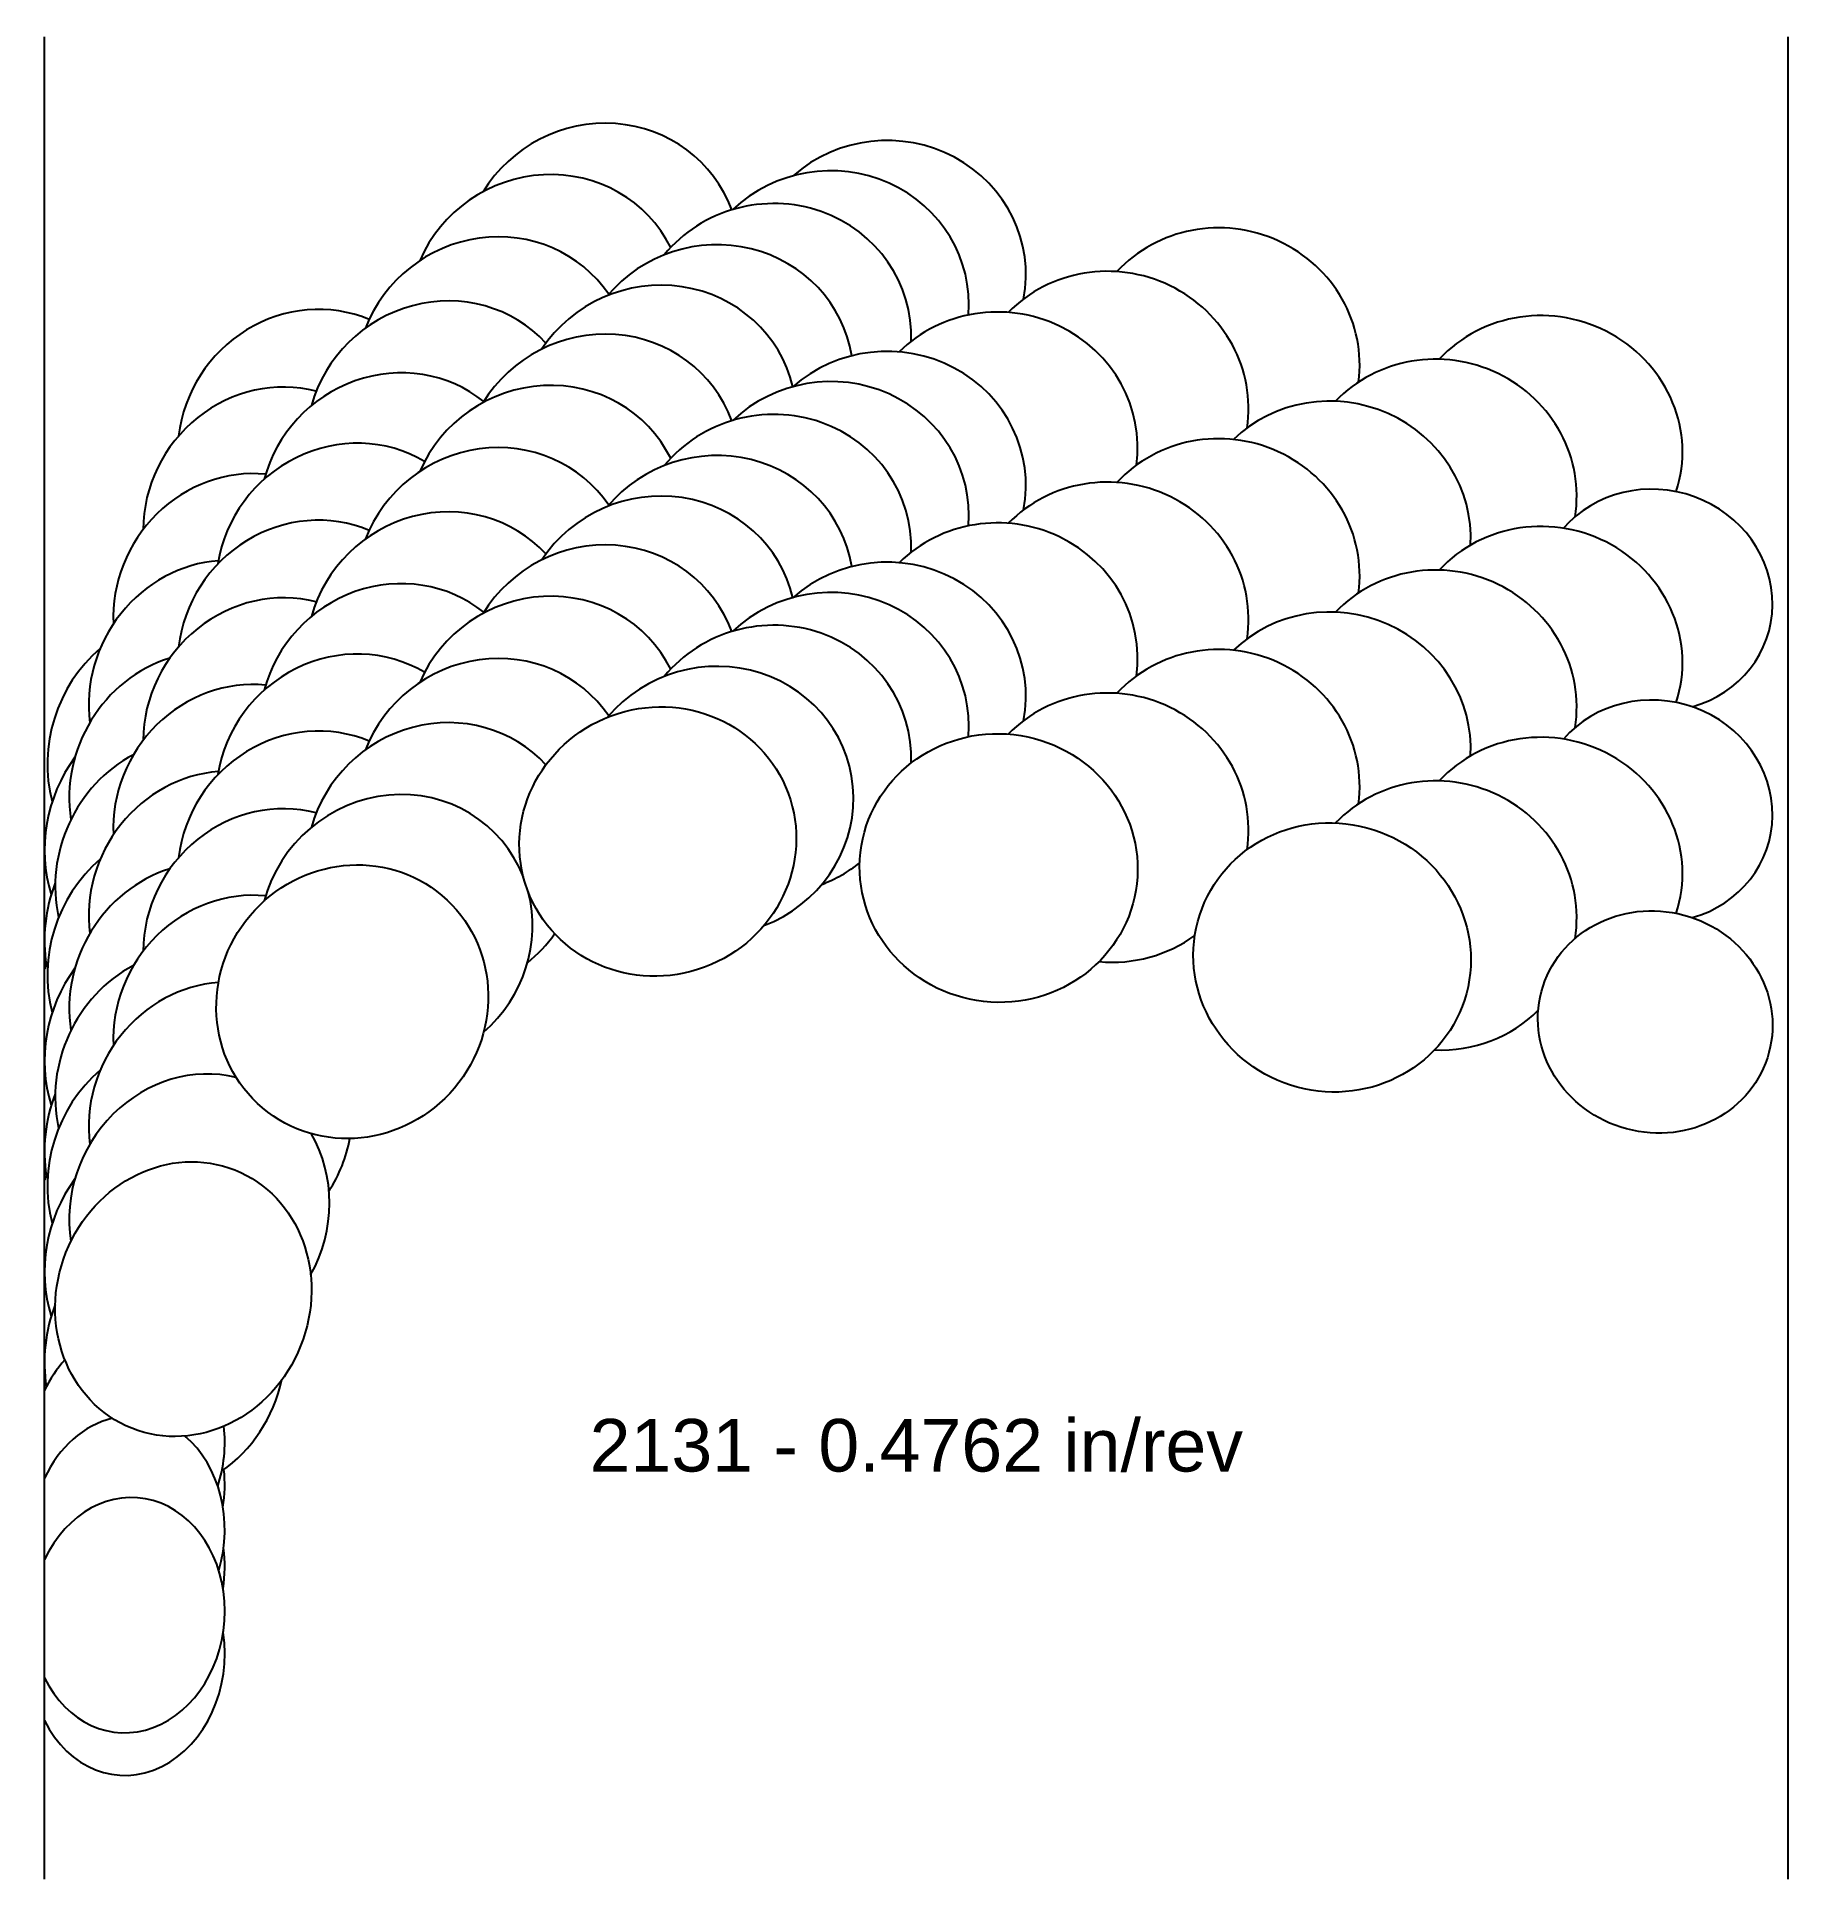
# Model space of a CAD drawing. Header units: inches. Extents: x -3.95 to 0, y -2.42 to 1.74.
import ezdxf
from ezdxf.enums import TextEntityAlignment as Align

# ---------------------------------------------------------------- set-up
doc = ezdxf.new("R2010")
doc.units = ezdxf.units.IN
doc.header["$MEASUREMENT"] = 0
for name, color, linetype, true_color in [('Blade_1', 30, 'Continuous', 0xff7f00), ('Blade_2', 7, 'Continuous', 0xcccc00), ('Blade_3', 7, 'Continuous', 0x00cc00), ('Blade_4', 7, 'Continuous', 0x00cccc), ('Blade_5', 7, 'Continuous', 0x0066cc), ('Blade_6', 190, 'Continuous', 0x7f00ff)]:
    doc.layers.add(name, color=color, linetype=linetype, true_color=true_color)
doc.layers.add('Gage_Line', color=7, linetype='Continuous')
doc.styles.get("Standard").update_dxf_attribs({"font": 'arial.ttf'})

msp = doc.modelspace()

# ---------------------------------------------------------------- linework, layer by layer
at = {"layer": 'Blade_1'}
for centre, major_axis, ratio, start_param, end_param in [((-2.552608, 0.875984), (0.294459, 0.109041), 0.96429491, 6.16344178, 8.50403564), ((-1.782905, 0.816092), (0.312013, -0.035272), 0.96580132, 6.25926667, 8.7608958), ((-1.029903, 0.614199), (0.303301, -0.081269), 0.96592584, 6.48487882, 8.89842519), ((-3.24261, 0.514133), (0.202573, 0.239917), 0.96201135, 6.44280407, 8.41677406), ((-2.552608, 0.399784), (0.294459, 0.109041), 0.96429491, 6.16344178, 8.50403564), ((-0.300201, 0.468399), (0.256936, -0.068846), 0.93969264, 5.28037065, 8.9975023), ((-1.782905, 0.339892), (0.312013, -0.035272), 0.96580132, 6.25926667, 8.7608958), ((-1.029903, 0.137999), (0.303301, -0.081269), 0.96592584, 6.48487882, 8.89842519), ((-3.24261, 0.037933), (0.202573, 0.239917), 0.96201135, 6.44280407, 8.41677406), ((-0.300201, -0.007801), (0.256936, -0.068846), 0.93969264, 5.28037065, 8.9975023), ((-3.624111, -0.157536), (0.116229, 0.291697), 0.90835598, 0.81304649, 2.21459547), ((-3.624111, -0.633736), (0.116229, 0.291697), 0.90835598, 7.09623179, 8.49778078), ((-3.748811, -0.871261), (0.023183, 0.264988), 0.81915209, 7.42127736, 7.43345656), ((-3.748811, -1.347461), (0.023183, 0.264988), 0.81915209, 1.13809205, 1.15027125), ((-3.748811, -1.823661), (0.023183, 0.264988), 0.81915209, 2.20412308, 7.43345656)]:
    msp.add_ellipse(centre, major_axis=major_axis, ratio=ratio, start_param=start_param, end_param=end_param, dxfattribs=at)
for centre, major_axis, ratio in [((-2.552608, -0.076416), (0.294459, 0.109041), 0.96429491), ((-1.782905, -0.136308), (0.312013, -0.035272), 0.96580132), ((-1.029903, -0.338201), (0.303301, -0.081269), 0.96592584), ((-3.24261, -0.438267), (0.202573, 0.239917), 0.96201135), ((-0.300201, -0.484001), (0.256936, -0.068846), 0.93969264), ((-3.624111, -1.109936), (0.116229, 0.291697), 0.90835598)]:
    msp.add_ellipse(centre, major_axis=major_axis, ratio=ratio, dxfattribs=at)
at = {"layer": 'Blade_2'}
for centre, major_axis, ratio, start_param, end_param in [((-2.424007, 0.968024), (0.30384, 0.079231), 0.9646284, 6.19349754, 8.48990002), ((-3.143609, 0.674073), (0.221559, 0.222503), 0.96238125, 6.3873209, 8.39594065), ((-2.424007, 0.491824), (0.30384, 0.079231), 0.9646284, 6.19349754, 8.48990002), ((-3.143609, 0.197873), (0.221559, 0.222503), 0.96238125, 6.3873209, 8.39594065), ((-3.587911, 0.041123), (0.130549, 0.285575), 0.92207078, 6.97231944, 8.47494594), ((-2.424007, 0.015624), (0.30384, 0.079231), 0.9646284, 4.82768066, 8.48990002), ((-3.143609, -0.278327), (0.221559, 0.222503), 0.96238125, 5.88259733, 8.39594065), ((-3.587911, -0.435077), (0.130549, 0.285575), 0.92207078, 6.97231944, 8.47494594), ((-3.143609, -0.278327), (0.221559, 0.222503), 0.96238125, 4.640045, 5.76464907), ((-3.748811, -0.687109), (0.023183, 0.264988), 0.81915209, 1.14935981, 1.15027125), ((-3.587911, -0.911277), (0.130549, 0.285575), 0.92207078, 6.45660264, 8.47494594), ((-3.587911, -0.911277), (0.130549, 0.285575), 0.92207078, 4.62787602, 5.71173854), ((-3.748811, -1.163309), (0.023183, 0.264988), 0.81915209, 1.14935981, 1.15027125), ((-3.748811, -1.639509), (0.023183, 0.264988), 0.81915209, 0.26974881, 1.15027125), ((-3.748811, -1.639509), (0.023183, 0.264988), 0.81915209, 4.46463862, 5.76172539)]:
    msp.add_ellipse(centre, major_axis=major_axis, ratio=ratio, start_param=start_param, end_param=end_param, dxfattribs=at)
at = {"layer": 'Blade_3'}
for centre, major_axis, ratio, start_param, end_param in [((-2.294107, 1.061205), (0.309311, 0.05406), 0.96493912, 6.07751962, 8.57912714), ((-1.531905, 0.90743), (0.303301, -0.081269), 0.96592584, 6.38900828, 8.92763366), ((-3.036909, 0.837227), (0.239299, 0.203303), 0.96276015, 6.32162769, 8.46854449), ((-0.790802, 0.708929), (0.303301, -0.081269), 0.96592584, 6.38202923, 8.93731615), ((-2.294107, 0.585005), (0.309311, 0.05406), 0.96493912, 6.07751962, 8.57912714), ((-1.531905, 0.43123), (0.303301, -0.081269), 0.96592584, 6.38900828, 8.92763366), ((-3.036909, 0.361027), (0.239299, 0.203303), 0.96276015, 6.32162769, 8.46854449), ((-3.540011, 0.248796), (0.143923, 0.279074), 0.93469804, 6.80324762, 8.48781914), ((-0.790802, 0.232729), (0.303301, -0.081269), 0.96592584, 6.38202923, 8.93731615), ((-2.294107, 0.108805), (0.309311, 0.05406), 0.96493912, 6.07751962, 8.57912714), ((-1.531905, -0.04497), (0.303301, -0.081269), 0.96592584, 6.38900828, 8.92763366), ((-3.036909, -0.115173), (0.239299, 0.203303), 0.96276015, 6.32162769, 8.46854449), ((-0.790802, -0.243471), (0.303301, -0.081269), 0.96592584, 6.38202923, 8.93731615), ((-3.540011, -0.227404), (0.143923, 0.279074), 0.93469804, 6.80324762, 8.48781914), ((-2.294107, 0.108805), (0.309311, 0.05406), 0.96493912, 4.91034305, 5.22632935), ((-3.036909, -0.115173), (0.239299, 0.203303), 0.96276015, 4.68824741, 4.97610618), ((-1.531905, -0.04497), (0.303301, -0.081269), 0.96592584, 4.88861296, 5.6257317), ((-3.748811, -0.48963), (0.023183, 0.264988), 0.81915209, 7.36721087, 7.43345656), ((-3.540011, -0.703604), (0.143923, 0.279074), 0.93469804, 6.80324762, 8.48781914), ((-0.790802, -0.243471), (0.303301, -0.081269), 0.96592584, 4.94044608, 5.77322227), ((-3.540011, -0.703604), (0.143923, 0.279074), 0.93469804, 4.61083822, 5.02008664), ((-3.748811, -0.96583), (0.023183, 0.264988), 0.81915209, 7.36721087, 7.43345656), ((-3.748811, -1.44203), (0.023183, 0.264988), 0.81915209, 7.10194085, 7.43345656), ((-3.748811, -1.44203), (0.023183, 0.264988), 0.81915209, 10.72092904, 11.23720497)]:
    msp.add_ellipse(centre, major_axis=major_axis, ratio=ratio, start_param=start_param, end_param=end_param, dxfattribs=at)
at = {"layer": 'Blade_4'}
for centre, major_axis, ratio, start_param, end_param in [((-2.164107, 1.135385), (0.312334, 0.032303), 0.96522033, 6.10158358, 8.52703333), ((-2.923309, 0.983167), (0.255752, 0.182173), 0.96315609, 6.26002598, 8.45505149), ((-2.164107, 0.659185), (0.312334, 0.032303), 0.96522033, 6.10158358, 8.52703333), ((-2.923309, 0.506967), (0.255752, 0.182173), 0.96315609, 6.26002598, 8.45505149), ((-3.48091, 0.444643), (0.156345, 0.272309), 0.94625466, 6.6862564, 8.4460642), ((-2.164107, 0.182985), (0.312334, 0.032303), 0.96522033, 6.10158358, 8.52703333), ((-2.923309, 0.030767), (0.255752, 0.182173), 0.96315609, 6.26002598, 8.45505149), ((-3.48091, -0.031557), (0.156345, 0.272309), 0.94625466, 6.6862564, 8.4460642), ((-3.665111, -0.280163), (0.069152, 0.306291), 0.86094369, 1.40110013, 2.00694613), ((-3.48091, -0.507757), (0.156345, 0.272309), 0.94625466, 6.6862564, 8.4460642), ((-3.665111, -0.756363), (0.069152, 0.306291), 0.86094369, 1.40110013, 2.00694613), ((-3.665111, -1.232563), (0.069152, 0.306291), 0.86094369, 1.40110013, 2.00694613), ((-3.665111, -1.232563), (0.069152, 0.306291), 0.86094369, 3.88661468, 4.71390693), ((-3.748811, -1.919966), (0.023183, 0.264988), 0.81915209, 2.20412308, 5.00116027)]:
    msp.add_ellipse(centre, major_axis=major_axis, ratio=ratio, start_param=start_param, end_param=end_param, dxfattribs=at)
at = {"layer": 'Blade_5'}
for centre, major_axis, ratio, start_param, end_param in [((-2.035306, 1.203705), (0.313837, 0.010119), 0.96545974, 6.06782481, 8.56213122), ((-2.804108, 1.124521), (0.270603, 0.159279), 0.96354931, 6.21387809, 8.50497845), ((-1.280904, 1.005573), (0.303301, -0.081269), 0.96592584, 6.40711849, 8.95466003), ((-0.551702, 0.810173), (0.303301, -0.081269), 0.95630477, 6.23108337, 8.95988908), ((-2.035306, 0.727505), (0.313837, 0.010119), 0.96545974, 6.06782481, 8.56576247), ((-3.41131, 0.640663), (0.172171, 0.262589), 0.95175698, 6.59414029, 8.45143876), ((-2.804108, 0.648321), (0.270603, 0.159279), 0.96354931, 6.21387809, 8.50497845), ((-1.280904, 0.529373), (0.303301, -0.081269), 0.96592584, 6.40711849, 8.95466003), ((-0.551702, 0.333973), (0.303301, -0.081269), 0.95630477, 6.23108337, 8.95988908), ((-2.035306, 0.251305), (0.313837, 0.010119), 0.96545974, 6.06782481, 8.56576247), ((-3.41131, 0.164463), (0.172171, 0.262589), 0.95175698, 6.59414029, 8.45143876), ((-2.804108, 0.172121), (0.270603, 0.159279), 0.96354931, 6.21387809, 8.50497845), ((-1.280904, 0.053173), (0.303301, -0.081269), 0.96592584, 6.40711849, 8.95466003), ((-0.551702, -0.142227), (0.303301, -0.081269), 0.95630477, 6.23108337, 8.95988908), ((-3.658911, -0.074397), (0.08545, 0.30215), 0.87778324, 1.16497778, 2.21495025), ((-3.41131, -0.311737), (0.172171, 0.262589), 0.95175698, 6.59414029, 8.45143876), ((-3.658911, -0.550597), (0.08545, 0.30215), 0.87778324, 1.16497778, 2.21495025), ((-3.658911, -1.026797), (0.08545, 0.30215), 0.87778324, 1.16497778, 2.21495025), ((-3.748811, -1.722587), (0.023183, 0.264988), 0.81915209, 4.62727913, 4.97588739)]:
    msp.add_ellipse(centre, major_axis=major_axis, ratio=ratio, start_param=start_param, end_param=end_param, dxfattribs=at)
at = {"layer": 'Blade_6'}
for centre, major_axis, ratio, start_param, end_param in [((-2.680108, 1.241035), (0.283502, 0.134992), 0.96392334, 6.19061263, 8.45085771), ((-3.33151, 0.816243), (0.187627, 0.251778), 0.95701137, 6.51568333, 8.39812892), ((-2.680108, 0.764835), (0.283502, 0.134992), 0.96392334, 6.19061263, 8.45085771), ((-3.33151, 0.340043), (0.187627, 0.251778), 0.95701137, 6.51568333, 8.39812892), ((-2.680108, 0.288635), (0.283502, 0.134992), 0.96392334, 6.19061263, 8.45085771), ((-3.646811, 0.119729), (0.101175, 0.297253), 0.8935877, 0.98376816, 2.21346868), ((-3.33151, -0.136157), (0.187627, 0.251778), 0.95701137, 6.51568333, 8.39812892), ((-3.646811, -0.356471), (0.101175, 0.297253), 0.8935877, 0.98376816, 2.21346868), ((-3.646811, -0.832671), (0.101175, 0.297253), 0.8935877, 0.98376816, 2.21346868), ((-3.748811, -1.538335), (0.023183, 0.264988), 0.81915209, 4.6270873, 4.94880707)]:
    msp.add_ellipse(centre, major_axis=major_axis, ratio=ratio, start_param=start_param, end_param=end_param, dxfattribs=at)
at = {"layer": 'Gage_Line'}
for p, q in [((-3.9375, -2.419966), (-3.9375, 1.741035)), ((0, -2.419966), (0, 1.741035))]:
    msp.add_line(p, q, dxfattribs=at)

# ---------------------------------------------------------------- texts
msp.add_text('2131 - 0.4762 in/rev', height=0.11875).set_placement((-1.96875, -1.439974), align=Align.MIDDLE_CENTER)

doc.saveas('drawing.dxf')
